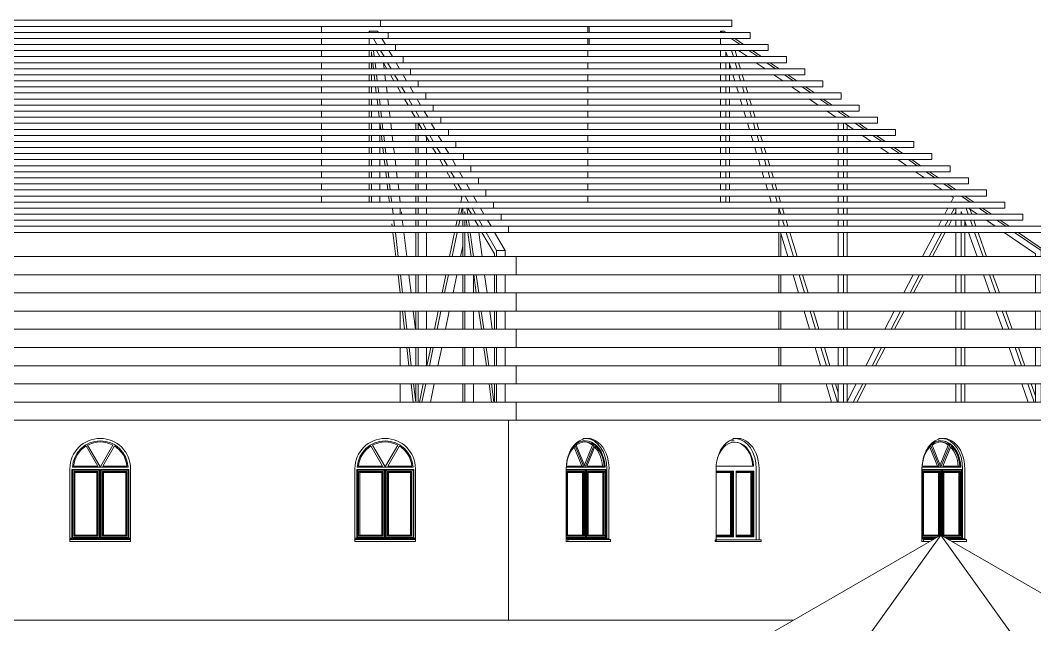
# Model space of a CAD drawing. Header units: millimetres. Extents: x -21636 to 28764, y -7273 to 14600.
# Drawn here: x 3564 to 20298, y 4625 to 14600 of the extents above; entities that cross this region are included whole.
import ezdxf

# ---------------------------------------------------------------- set-up
doc = ezdxf.new("R2010")
doc.units = ezdxf.units.MM
for name, color, linetype, lineweight in [('A-FLOR', 192, 'Continuous', 9), ('A-GENM', 13, 'Continuous', 9), ('A-GLAZ', 151, 'Continuous', 9), ('A-ROOF', 132, 'Continuous', 9), ('A-WALL', 113, 'Continuous', 9), ('I-WALL', 2, 'Continuous', 9)]:
    doc.layers.add(name, color=color, linetype=linetype, lineweight=lineweight)

# ---------------------------------------------------------------- blocks, each defined once
blk = doc.blocks.new('HOOR LIGHT - HOOR LIGHT-165948-West')
at = {"layer": 'A-GENM'}
for p, q in [((-703, 11200), (11619, 11200)), ((11619, 11100), (-703, 11100)), ((11619, 11200), (20403, 11200)), ((11619, 11100), (11619, 11200)), ((20403, 11100), (11619, 11100))]:
    blk.add_line(p, q, dxfattribs=at)
blk = doc.blocks.new('HOOR LIGHT1 - HOOR LIGHT-166020-West')
at = {"layer": 'A-GENM'}
for p, q in [((-579, 11400), (11494, 11400)), ((11494, 11400), (20103, 11400)), ((11494, 11300), (11494, 11400)), ((20103, 11300), (20103, 11400)), ((11494, 11300), (-579, 11300)), ((20103, 11300), (11494, 11300))]:
    blk.add_line(p, q, dxfattribs=at)
blk = doc.blocks.new('HOOR LIGHT2 - HOOR LIGHT-166050-West')
at = {"layer": 'A-GENM'}
for p, q in [((-454, 11600), (11370, 11600)), ((11370, 11600), (19803, 11600)), ((11370, 11500), (11370, 11600)), ((19803, 11600), (19803, 11500)), ((11370, 11500), (-454, 11500)), ((19803, 11500), (11370, 11500))]:
    blk.add_line(p, q, dxfattribs=at)
blk = doc.blocks.new('HOOR LIGHT3 - HOOR LIGHT-166080-West')
at = {"layer": 'A-GENM'}
for p, q in [((-330, 11800), (11246, 11800)), ((11246, 11800), (19503, 11800)), ((11246, 11700), (11246, 11800)), ((19503, 11800), (19503, 11700)), ((11246, 11700), (-330, 11700)), ((19503, 11700), (11246, 11700))]:
    blk.add_line(p, q, dxfattribs=at)
blk = doc.blocks.new('HOOR LIGHT4 - HOOR LIGHT-166110-West')
at = {"layer": 'A-GENM'}
for p, q in [((-206, 12000), (11122, 12000)), ((11122, 11900), (-206, 11900)), ((11122, 12000), (19203, 12000)), ((11122, 11900), (11122, 12000)), ((19203, 11900), (11122, 11900)), ((19203, 11900), (19203, 12000))]:
    blk.add_line(p, q, dxfattribs=at)
blk = doc.blocks.new('HOOR LIGHT5 - HOOR LIGHT-166140-West')
at = {"layer": 'A-GENM'}
for p, q in [((-82, 12200), (10997, 12200)), ((10997, 12100), (-82, 12100)), ((10997, 12200), (18903, 12200)), ((10997, 12100), (10997, 12200)), ((18903, 12100), (10997, 12100)), ((18903, 12100), (18903, 12200))]:
    blk.add_line(p, q, dxfattribs=at)
blk = doc.blocks.new('HOOR LIGHT6 - HOOR LIGHT-166170-West')
at = {"layer": 'A-GENM'}
for p, q in [((43, 12400), (10873, 12400)), ((10873, 12400), (18603, 12400)), ((10873, 12300), (10873, 12400)), ((18603, 12300), (18603, 12400)), ((10873, 12300), (43, 12300)), ((18603, 12300), (10873, 12300))]:
    blk.add_line(p, q, dxfattribs=at)
blk = doc.blocks.new('HOOR LIGHT7 - HOOR LIGHT-166200-West')
at = {"layer": 'A-GENM'}
for p, q in [((167, 12600), (10749, 12600)), ((10749, 12600), (18303, 12600)), ((10749, 12500), (10749, 12600)), ((18303, 12500), (18303, 12600)), ((10749, 12500), (167, 12500)), ((18303, 12500), (10749, 12500))]:
    blk.add_line(p, q, dxfattribs=at)
blk = doc.blocks.new('HOOR LIGHT8 - HOOR LIGHT-166230-West')
at = {"layer": 'A-GENM'}
for p, q in [((291, 12800), (10625, 12800)), ((10625, 12800), (18003, 12800)), ((10625, 12700), (10625, 12800)), ((18003, 12700), (18003, 12800)), ((10625, 12700), (291, 12700)), ((18003, 12700), (10625, 12700))]:
    blk.add_line(p, q, dxfattribs=at)
blk = doc.blocks.new('HOOR LIGHT9 - HOOR LIGHT-166260-West')
at = {"layer": 'A-GENM'}
for p, q in [((416, 13000), (10500, 13000)), ((10500, 12900), (416, 12900)), ((10500, 13000), (17703, 13000)), ((10500, 12900), (10500, 13000)), ((17703, 12900), (10500, 12900)), ((17703, 12900), (17703, 13000))]:
    blk.add_line(p, q, dxfattribs=at)
blk = doc.blocks.new('HOOR LIGHT10 - HOOR LIGHT-166290-West')
at = {"layer": 'A-GENM'}
for p, q in [((540, 13200), (10376, 13200)), ((10376, 13100), (540, 13100)), ((10376, 13200), (17403, 13200)), ((10376, 13200), (10376, 13100)), ((17403, 13100), (10376, 13100)), ((17403, 13100), (17403, 13200))]:
    blk.add_line(p, q, dxfattribs=at)
blk = doc.blocks.new('HOOR LIGHT11 - HOOR LIGHT-166320-West')
at = {"layer": 'A-GENM'}
for p, q in [((664, 13400), (10252, 13400)), ((10252, 13400), (17103, 13400)), ((10252, 13400), (10252, 13300)), ((17103, 13300), (17103, 13400)), ((10252, 13300), (664, 13300)), ((17103, 13300), (10252, 13300))]:
    blk.add_line(p, q, dxfattribs=at)
blk = doc.blocks.new('HOOR LIGHT12 - HOOR LIGHT-166350-West')
at = {"layer": 'A-GENM'}
for p, q in [((788, 13600), (10127, 13600)), ((10127, 13600), (16803, 13600)), ((10127, 13500), (10127, 13600)), ((16803, 13500), (16803, 13600)), ((10127, 13500), (788, 13500)), ((16803, 13500), (10127, 13500))]:
    blk.add_line(p, q, dxfattribs=at)
blk = doc.blocks.new('HOOR LIGHT13 - HOOR LIGHT-166380-West')
at = {"layer": 'A-GENM'}
for p, q in [((913, 13800), (10003, 13800)), ((10003, 13800), (16503, 13800)), ((10003, 13700), (10003, 13800)), ((16503, 13700), (16503, 13800)), ((10003, 13700), (913, 13700)), ((16503, 13700), (10003, 13700))]:
    blk.add_line(p, q, dxfattribs=at)
blk = doc.blocks.new('HOOR LIGHT14 - HOOR LIGHT-166410-West')
at = {"layer": 'A-GENM'}
for p, q in [((1037, 14000), (9879, 14000)), ((9879, 13900), (1037, 13900)), ((9879, 14000), (16203, 14000)), ((9879, 13900), (9879, 14000)), ((16203, 13900), (9879, 13900)), ((16203, 13900), (16203, 14000))]:
    blk.add_line(p, q, dxfattribs=at)
blk = doc.blocks.new('HOOR LIGHT15 - HOOR LIGHT-166476-West')
at = {"layer": 'A-GENM'}
for p, q in [((1161, 14200), (9755, 14200)), ((9755, 14100), (1161, 14100)), ((9755, 14200), (15903, 14200)), ((9755, 14100), (9755, 14200)), ((15903, 14100), (9755, 14100)), ((15903, 14100), (15903, 14200))]:
    blk.add_line(p, q, dxfattribs=at)
blk = doc.blocks.new('HOOR LIGHT16 - HOOR LIGHT-166506-West')
at = {"layer": 'A-GENM'}
for p, q in [((1285, 14400), (9630, 14400)), ((9630, 14400), (15603, 14400)), ((9630, 14300), (9630, 14400)), ((15603, 14300), (15603, 14400)), ((9630, 14300), (1285, 14300)), ((15603, 14300), (9630, 14300))]:
    blk.add_line(p, q, dxfattribs=at)
blk = doc.blocks.new('HOOR LIGHT17 - HOOR LIGHT-166536-West')
at = {"layer": 'A-GENM'}
for p, q in [((1410, 14600), (9506, 14600)), ((9506, 14600), (15303, 14600)), ((9506, 14500), (9506, 14600)), ((15303, 14500), (15303, 14600)), ((9506, 14500), (1410, 14500)), ((15303, 14500), (9506, 14500))]:
    blk.add_line(p, q, dxfattribs=at)
blk = doc.blocks.new('TRUESS - TRUESS-169564-West')
at = {"layer": 'A-GENM'}
for p, q in [((15146, 14400), (15113, 14423)), ((15113, 14423), (15113, 14400)), ((15113, 14423), (15170, 14423)), ((15170, 14423), (15204, 14400)), ((15113, 14300), (15113, 14200)), ((15438, 14200), (15292, 14300)), ((15350, 14300), (15496, 14200)), ((15113, 14100), (15113, 14000)), ((15205, 14080), (15229, 14000)), ((15205, 14000), (15205, 14080)), ((15327, 14000), (15297, 14100)), ((15354, 14100), (15384, 14000)), ((15412, 14100), (15558, 14000)), ((15730, 14000), (15584, 14100)), ((15642, 14100), (15788, 14000)), ((15113, 13900), (15113, 13800)), ((15205, 13800), (15205, 13900)), ((15260, 13900), (15290, 13800)), ((15263, 13890), (15263, 13800)), ((15387, 13800), (15357, 13900)), ((15414, 13900), (15444, 13800)), ((15704, 13900), (15850, 13800)), ((16023, 13800), (15876, 13900)), ((15934, 13900), (16080, 13800)), ((15113, 13700), (15113, 13600)), ((15205, 13600), (15205, 13700)), ((15263, 13700), (15263, 13600)), ((15320, 13700), (15350, 13600)), ((15447, 13600), (15417, 13700)), ((15474, 13700), (15504, 13600)), ((15996, 13700), (16142, 13600)), ((16315, 13600), (16169, 13700)), ((16226, 13700), (16372, 13600)), ((15113, 13500), (15113, 13400)), ((15205, 13400), (15205, 13500)), ((15263, 13500), (15263, 13400)), ((15380, 13500), (15410, 13400)), ((15507, 13400), (15477, 13500)), ((15534, 13500), (15564, 13400)), ((16288, 13500), (16434, 13400)), ((16607, 13400), (16461, 13500)), ((16518, 13500), (16664, 13400)), ((15113, 13300), (15113, 13200)), ((15205, 13200), (15205, 13300)), ((15263, 13300), (15263, 13200)), ((15440, 13300), (15470, 13200)), ((15567, 13200), (15537, 13300)), ((15595, 13300), (15625, 13200)), ((16580, 13300), (16726, 13200)), ((16899, 13200), (16753, 13300)), ((16810, 13300), (16956, 13200)), ((15113, 13100), (15113, 13000)), ((15205, 13000), (15205, 13100)), ((15263, 13100), (15263, 13000)), ((15500, 13100), (15530, 13000)), ((15628, 13000), (15598, 13100)), ((15655, 13100), (15685, 13000)), ((16872, 13100), (17018, 13000)), ((17191, 13000), (17045, 13100)), ((17102, 13100), (17248, 13000)), ((15113, 12900), (15113, 12800)), ((15205, 12800), (15205, 12900)), ((15263, 12900), (15263, 12800)), ((15561, 12900), (15591, 12800)), ((15688, 12800), (15658, 12900)), ((15715, 12900), (15745, 12800)), ((17054, 12900), (17054, 12800)), ((17146, 12800), (17146, 12900)), ((17164, 12900), (17310, 12800)), ((17483, 12800), (17337, 12900)), ((17394, 12900), (17540, 12800)), ((17204, 12873), (17204, 12800)), ((15113, 12700), (15113, 12600)), ((15205, 12600), (15205, 12700)), ((15263, 12700), (15263, 12600)), ((15621, 12700), (15651, 12600)), ((15748, 12600), (15718, 12700)), ((15775, 12700), (15805, 12600)), ((17054, 12700), (17054, 12600)), ((17146, 12600), (17146, 12700)), ((17204, 12700), (17204, 12600)), ((17456, 12700), (17602, 12600)), ((17775, 12600), (17629, 12700)), ((17686, 12700), (17832, 12600)), ((15113, 12500), (15113, 12400)), ((15205, 12400), (15205, 12500)), ((15263, 12500), (15263, 12400)), ((15681, 12500), (15711, 12400)), ((15808, 12400), (15778, 12500)), ((15835, 12500), (15865, 12400)), ((17054, 12500), (17054, 12400)), ((17146, 12400), (17146, 12500)), ((17204, 12500), (17204, 12400)), ((17748, 12500), (17894, 12400)), ((18067, 12400), (17921, 12500)), ((17978, 12500), (18124, 12400)), ((15113, 12300), (15113, 12200)), ((15205, 12200), (15205, 12300)), ((15263, 12300), (15263, 12200)), ((15741, 12300), (15771, 12200)), ((15868, 12200), (15838, 12300)), ((15896, 12300), (15926, 12200)), ((17054, 12300), (17054, 12200)), ((17146, 12200), (17146, 12300)), ((17204, 12300), (17204, 12200)), ((18040, 12300), (18186, 12200)), ((18359, 12200), (18213, 12300)), ((18270, 12300), (18416, 12200)), ((15113, 12100), (15113, 12000)), ((15205, 12000), (15205, 12100)), ((15263, 12100), (15263, 12000)), ((15801, 12100), (15831, 12000)), ((15929, 12000), (15899, 12100)), ((15956, 12100), (15986, 12000)), ((17054, 12100), (17054, 12000)), ((17146, 12000), (17146, 12100)), ((17204, 12100), (17204, 12000)), ((18332, 12100), (18478, 12000)), ((18651, 12000), (18505, 12100)), ((18562, 12100), (18708, 12000)), ((15113, 11900), (15113, 11800)), ((15205, 11800), (15205, 11900)), ((15263, 11900), (15263, 11800)), ((15862, 11900), (15892, 11800)), ((15989, 11800), (15959, 11900)), ((16016, 11900), (16046, 11800)), ((17054, 11900), (17054, 11800)), ((17146, 11800), (17146, 11900)), ((17204, 11900), (17204, 11800)), ((18624, 11900), (18770, 11800)), ((18943, 11800), (18797, 11900)), ((18854, 11900), (19000, 11800)), ((15113, 11700), (15113, 11600)), ((15205, 11600), (15205, 11700)), ((15263, 11700), (15263, 11600)), ((15922, 11700), (15952, 11600)), ((16049, 11600), (16019, 11700)), ((16076, 11700), (16106, 11600)), ((17054, 11700), (17054, 11600)), ((17146, 11600), (17146, 11700)), ((17204, 11700), (17204, 11600)), ((18916, 11700), (18956, 11673)), ((18956, 11673), (18918, 11600)), ((19235, 11600), (19089, 11700)), ((19146, 11700), (19292, 11600)), ((16109, 11400), (16079, 11500)), ((16136, 11500), (16166, 11400)), ((17054, 11500), (17054, 11400)), ((17146, 11400), (17146, 11500)), ((17204, 11500), (17204, 11400)), ((18866, 11500), (18814, 11400)), ((18920, 11400), (18972, 11500)), ((18995, 11434), (18977, 11400)), ((18995, 11500), (18995, 11400)), ((19087, 11400), (19087, 11442)), ((19087, 11442), (19102, 11400)), ((19201, 11400), (19166, 11500)), ((19208, 11500), (19354, 11400)), ((19228, 11486), (19258, 11400)), ((19527, 11400), (19381, 11500)), ((19438, 11500), (19584, 11400)), ((16169, 11200), (16139, 11300)), ((16197, 11300), (16227, 11200)), ((17054, 11300), (17054, 11200)), ((17146, 11200), (17146, 11300)), ((17204, 11300), (17204, 11200)), ((18762, 11300), (18709, 11200)), ((18816, 11200), (18868, 11300)), ((18925, 11300), (18873, 11200)), ((18995, 11300), (18995, 11200)), ((19087, 11200), (19087, 11300)), ((19137, 11300), (19172, 11200)), ((19145, 11279), (19145, 11200)), ((19271, 11200), (19236, 11300)), ((19293, 11300), (19328, 11200)), ((19500, 11300), (19646, 11200)), ((19819, 11200), (19673, 11300)), ((19730, 11300), (19876, 11200)), ((16102, 11100), (16223, 10700)), ((16320, 10700), (16200, 11100)), ((16257, 11100), (16377, 10700)), ((17054, 11100), (17054, 10700)), ((17146, 10700), (17146, 11100)), ((17204, 11100), (17204, 10700)), ((18657, 11100), (18449, 10700)), ((18555, 10700), (18763, 11100)), ((18821, 11100), (18612, 10700)), ((18995, 11100), (18995, 10700)), ((19087, 10700), (19087, 11100)), ((19145, 11100), (19145, 10700)), ((19207, 11100), (19348, 10700)), ((19447, 10700), (19306, 11100)), ((19364, 11100), (19504, 10700)), ((19792, 11100), (20310, 10745)), ((20403, 10800), (19965, 11100)), ((20022, 11100), (20460, 10800)), ((20310, 10745), (20310, 10700)), ((20403, 10700), (20403, 10800)), ((20403, 10800), (20460, 10800)), ((20460, 10800), (20460, 10700)), ((16313, 10400), (16403, 10100)), ((16501, 10100), (16410, 10400)), ((16467, 10400), (16558, 10100)), ((17054, 10400), (17054, 10100)), ((17146, 10100), (17146, 10400)), ((17204, 10400), (17204, 10100)), ((18292, 10400), (18136, 10100)), ((18242, 10100), (18398, 10400)), ((18456, 10400), (18299, 10100)), ((18995, 10400), (18995, 10100)), ((19087, 10100), (19087, 10400)), ((19145, 10400), (19145, 10100)), ((19453, 10400), (19559, 10100)), ((19657, 10100), (19552, 10400)), ((19609, 10400), (19715, 10100)), ((20310, 10400), (20310, 10100)), ((20403, 10100), (20403, 10400)), ((20460, 10400), (20460, 10100)), ((16494, 9800), (16584, 9500)), ((16681, 9500), (16591, 9800)), ((16648, 9800), (16738, 9500)), ((17054, 9800), (17054, 9500)), ((17146, 9500), (17146, 9800)), ((17204, 9800), (17204, 9500)), ((17980, 9800), (17823, 9500)), ((17929, 9500), (18086, 9800)), ((18143, 9800), (17987, 9500)), ((18995, 9800), (18995, 9500)), ((19087, 9500), (19087, 9800)), ((19145, 9800), (19145, 9500)), ((19664, 9800), (19769, 9500)), ((19868, 9500), (19763, 9800)), ((19820, 9800), (19925, 9500)), ((20310, 9800), (20310, 9500)), ((20403, 9500), (20403, 9800)), ((20460, 9800), (20460, 9500)), ((16674, 9200), (16765, 8900)), ((16862, 8900), (16771, 9200)), ((16829, 9200), (16919, 8900)), ((17054, 9200), (17054, 8900)), ((17146, 8900), (17146, 9200)), ((17204, 9200), (17204, 8900)), ((17667, 9200), (17510, 8900)), ((17616, 8900), (17773, 9200)), ((17830, 9200), (17674, 8900)), ((18995, 9200), (18995, 8900)), ((19087, 8900), (19087, 9200)), ((19145, 9200), (19145, 8900)), ((19875, 9200), (19980, 8900)), ((20079, 8900), (19974, 9200)), ((20031, 9200), (20136, 8900)), ((20310, 9200), (20310, 8900)), ((20403, 8900), (20403, 9200)), ((20460, 9200), (20460, 8900)), ((16855, 8600), (16945, 8300)), ((17042, 8300), (16952, 8600)), ((17009, 8600), (17054, 8452)), ((17054, 8600), (17054, 8300)), ((17146, 8300), (17146, 8600)), ((17354, 8600), (17198, 8300)), ((17204, 8600), (17204, 8312)), ((17304, 8300), (17460, 8600)), ((17517, 8600), (17361, 8300)), ((18995, 8600), (18995, 8300)), ((19087, 8300), (19087, 8600)), ((19145, 8600), (19145, 8300)), ((20085, 8600), (20191, 8300)), ((20290, 8300), (20184, 8600)), ((20241, 8600), (20310, 8404)), ((20310, 8600), (20310, 8300)), ((20403, 8300), (20403, 8600)), ((20460, 8600), (20460, 8300))]:
    blk.add_line(p, q, dxfattribs=at)
blk = doc.blocks.new('TRUESS1 - TRUESS-169983-West')
at = {"layer": 'A-GENM'}
for p, q in [((9332, 14400), (9319, 14423)), ((9319, 14423), (9319, 14400)), ((9319, 14423), (9458, 14423)), ((9458, 14423), (9472, 14400)), ((9319, 14300), (9319, 14200)), ((9448, 14200), (9390, 14300)), ((9530, 14300), (9588, 14200)), ((9319, 14100), (9319, 14000)), ((9356, 14080), (9365, 14000)), ((9356, 14000), (9356, 14080)), ((9404, 14000), (9392, 14100)), ((9438, 14100), (9496, 14000)), ((9564, 14000), (9506, 14100)), ((9646, 14100), (9704, 14000)), ((9319, 13900), (9319, 13800)), ((9356, 13800), (9356, 13900)), ((9377, 13900), (9389, 13800)), ((9428, 13800), (9416, 13900)), ((9554, 13900), (9612, 13800)), ((9556, 13897), (9567, 13800)), ((9681, 13800), (9622, 13900)), ((9762, 13900), (9820, 13800)), ((9319, 13700), (9319, 13600)), ((9356, 13600), (9356, 13700)), ((9401, 13700), (9413, 13600)), ((9452, 13600), (9440, 13700)), ((9579, 13700), (9591, 13600)), ((9670, 13700), (9728, 13600)), ((9797, 13600), (9739, 13700)), ((9878, 13700), (9936, 13600)), ((9319, 13500), (9319, 13400)), ((9356, 13400), (9356, 13500)), ((9425, 13500), (9437, 13400)), ((9476, 13400), (9464, 13500)), ((9603, 13500), (9615, 13400)), ((9786, 13500), (9844, 13400)), ((9913, 13400), (9855, 13500)), ((9994, 13500), (10052, 13400)), ((9319, 13300), (9319, 13200)), ((9356, 13200), (9356, 13300)), ((9449, 13300), (9461, 13200)), ((9500, 13200), (9488, 13300)), ((9627, 13300), (9639, 13200)), ((9902, 13300), (9960, 13200)), ((10029, 13200), (9971, 13300)), ((10110, 13300), (10168, 13200)), ((9319, 13100), (9319, 13000)), ((9356, 13000), (9356, 13100)), ((9473, 13100), (9485, 13000)), ((9524, 13000), (9512, 13100)), ((9651, 13100), (9663, 13000)), ((10018, 13100), (10076, 13000)), ((10145, 13000), (10087, 13100)), ((10226, 13100), (10284, 13000)), ((9319, 12900), (9319, 12800)), ((9356, 12800), (9356, 12900)), ((9495, 12900), (9495, 12800)), ((9497, 12900), (9509, 12800)), ((9547, 12800), (9535, 12900)), ((9675, 12900), (9687, 12800)), ((10091, 12900), (10091, 12800)), ((10127, 12800), (10127, 12900)), ((10134, 12900), (10192, 12800)), ((10261, 12800), (10203, 12900)), ((10342, 12900), (10401, 12800)), ((9319, 12700), (9319, 12600)), ((9356, 12600), (9356, 12700)), ((9495, 12700), (9495, 12600)), ((9521, 12700), (9533, 12600)), ((9571, 12600), (9559, 12700)), ((9699, 12700), (9711, 12600)), ((10091, 12700), (10091, 12600)), ((10127, 12600), (10127, 12700)), ((10250, 12700), (10308, 12600)), ((10267, 12672), (10267, 12600)), ((10377, 12600), (10319, 12700)), ((10459, 12700), (10517, 12600)), ((9319, 12500), (9319, 12400)), ((9356, 12400), (9356, 12500)), ((9495, 12500), (9495, 12400)), ((9545, 12500), (9557, 12400)), ((9595, 12400), (9583, 12500)), ((9723, 12500), (9735, 12400)), ((10091, 12500), (10091, 12400)), ((10127, 12400), (10127, 12500)), ((10267, 12500), (10267, 12400)), ((10366, 12500), (10425, 12400)), ((10493, 12400), (10435, 12500)), ((10575, 12500), (10633, 12400)), ((9319, 12300), (9319, 12200)), ((9356, 12200), (9356, 12300)), ((9495, 12300), (9495, 12200)), ((9569, 12300), (9581, 12200)), ((9619, 12200), (9607, 12300)), ((9747, 12300), (9759, 12200)), ((10091, 12300), (10091, 12200)), ((10127, 12200), (10127, 12300)), ((10267, 12300), (10267, 12200)), ((10483, 12300), (10541, 12200)), ((10609, 12200), (10551, 12300)), ((10691, 12300), (10749, 12200)), ((9319, 12100), (9319, 12000)), ((9356, 12000), (9356, 12100)), ((9495, 12100), (9495, 12000)), ((9593, 12100), (9605, 12000)), ((9643, 12000), (9631, 12100)), ((9771, 12100), (9783, 12000)), ((10091, 12100), (10091, 12000)), ((10127, 12000), (10127, 12100)), ((10267, 12100), (10267, 12000)), ((10599, 12100), (10657, 12000)), ((10725, 12000), (10667, 12100)), ((10807, 12100), (10865, 12000)), ((9319, 11900), (9319, 11800)), ((9356, 11800), (9356, 11900)), ((9495, 11900), (9495, 11800)), ((9616, 11900), (9628, 11800)), ((9667, 11800), (9655, 11900)), ((9795, 11900), (9807, 11800)), ((10091, 11900), (10091, 11800)), ((10127, 11800), (10127, 11900)), ((10267, 11900), (10267, 11800)), ((10715, 11900), (10773, 11800)), ((10842, 11800), (10783, 11900)), ((10923, 11900), (10981, 11800)), ((9319, 11700), (9319, 11600)), ((9356, 11600), (9356, 11700)), ((9495, 11700), (9495, 11600)), ((9640, 11700), (9652, 11600)), ((9691, 11600), (9679, 11700)), ((9819, 11700), (9831, 11600)), ((10091, 11700), (10091, 11600)), ((10127, 11600), (10127, 11700)), ((10267, 11700), (10267, 11600)), ((10831, 11700), (10847, 11673)), ((10847, 11673), (10832, 11600)), ((10958, 11600), (10900, 11700)), ((11039, 11700), (11097, 11600)), ((9715, 11400), (9703, 11500)), ((9850, 11441), (9854, 11400)), ((10091, 11500), (10091, 11400)), ((10127, 11400), (10127, 11500)), ((10267, 11500), (10267, 11400)), ((10811, 11500), (10790, 11400)), ((10832, 11400), (10853, 11500)), ((10862, 11500), (10862, 11400)), ((10899, 11400), (10899, 11442)), ((10899, 11442), (10905, 11400)), ((10944, 11400), (10930, 11500)), ((10947, 11500), (11005, 11400)), ((11074, 11400), (11016, 11500)), ((11155, 11500), (11213, 11400)), ((9695, 11243), (9700, 11200)), ((9739, 11200), (9727, 11300)), ((9866, 11300), (9878, 11200)), ((10091, 11300), (10091, 11200)), ((10127, 11200), (10127, 11300)), ((10267, 11300), (10267, 11200)), ((10770, 11300), (10749, 11200)), ((10791, 11200), (10812, 11300)), ((10862, 11300), (10862, 11200)), ((10899, 11200), (10899, 11300)), ((10919, 11300), (10933, 11200)), ((10972, 11200), (10958, 11300)), ((11063, 11300), (11121, 11200)), ((11109, 11222), (11112, 11200)), ((11190, 11200), (11132, 11300)), ((11271, 11300), (11329, 11200)), ((9712, 11100), (9760, 10700)), ((9799, 10700), (9751, 11100)), ((9890, 11100), (9938, 10700)), ((10091, 11100), (10091, 10700)), ((10127, 10700), (10127, 11100)), ((10267, 11100), (10267, 10700)), ((10728, 11100), (10645, 10700)), ((10687, 10700), (10770, 11100)), ((10862, 11100), (10862, 10700)), ((10899, 10700), (10899, 11100)), ((10947, 11100), (11003, 10700)), ((11042, 10700), (10986, 11100)), ((11126, 11100), (11181, 10700)), ((11179, 11100), (11385, 10745)), ((11422, 10800), (11248, 11100)), ((11387, 11100), (11562, 10800)), ((10862, 10871), (10827, 10700)), ((11385, 10745), (11385, 10700)), ((11422, 10700), (11422, 10800)), ((11422, 10800), (11562, 10800)), ((11562, 10800), (11562, 10700)), ((9796, 10400), (9832, 10100)), ((9871, 10100), (9835, 10400)), ((9974, 10400), (10010, 10100)), ((10091, 10400), (10091, 10100)), ((10127, 10100), (10127, 10400)), ((10267, 10400), (10267, 10100)), ((10583, 10400), (10521, 10100)), ((10563, 10100), (10625, 10400)), ((10765, 10400), (10702, 10100)), ((10862, 10400), (10862, 10100)), ((10899, 10100), (10899, 10400)), ((11039, 10400), (11039, 10100)), ((11045, 10400), (11086, 10100)), ((11126, 10100), (11084, 10400)), ((11223, 10400), (11265, 10100)), ((11385, 10400), (11385, 10100)), ((11422, 10100), (11422, 10400)), ((11562, 10400), (11562, 10100)), ((9868, 9800), (9904, 9500)), ((9942, 9500), (9906, 9800)), ((10046, 9800), (10082, 9500)), ((10091, 9800), (10091, 9500)), ((10127, 9500), (10127, 9800)), ((10267, 9800), (10267, 9500)), ((10459, 9800), (10396, 9500)), ((10439, 9500), (10501, 9800)), ((10640, 9800), (10578, 9500)), ((10862, 9800), (10862, 9500)), ((10899, 9500), (10899, 9800)), ((11039, 9800), (11039, 9500)), ((11128, 9800), (11170, 9500)), ((11209, 9500), (11168, 9800)), ((11307, 9800), (11349, 9500)), ((11385, 9800), (11385, 9500)), ((11422, 9500), (11422, 9800)), ((11562, 9800), (11562, 9500)), ((9940, 9200), (9976, 8900)), ((10014, 8900), (9978, 9200)), ((10091, 9200), (10091, 8900)), ((10127, 8900), (10127, 9200)), ((10267, 9200), (10267, 8900)), ((10334, 9200), (10272, 8900)), ((10314, 8900), (10376, 9200)), ((10516, 9200), (10454, 8900)), ((10862, 9200), (10862, 8900)), ((10899, 8900), (10899, 9200)), ((11039, 9200), (11039, 8900)), ((11212, 9200), (11254, 8900)), ((11293, 8900), (11251, 9200)), ((11385, 9200), (11385, 8900)), ((11422, 8900), (11422, 9200)), ((11562, 9200), (11562, 8900)), ((10011, 8600), (10047, 8300)), ((10086, 8300), (10050, 8600)), ((10091, 8600), (10091, 8300)), ((10127, 8300), (10127, 8600)), ((10210, 8600), (10148, 8300)), ((10190, 8300), (10252, 8600)), ((10392, 8600), (10329, 8300)), ((10862, 8600), (10862, 8300)), ((10899, 8300), (10899, 8600)), ((11039, 8600), (11039, 8300)), ((11296, 8600), (11338, 8300)), ((11377, 8300), (11335, 8600)), ((11385, 8600), (11385, 8300)), ((11422, 8300), (11422, 8600)), ((11562, 8600), (11562, 8300))]:
    blk.add_line(p, q, dxfattribs=at)
blk = doc.blocks.new('Family7 - Family7-230587-West')
at = {"layer": 'A-GENM'}
blk.add_line((-1348, 4700), (16315, 4700), dxfattribs=at)
blk = doc.blocks.new('Arched _2_ - Arched _2_ 2-V25-West')
at = {"layer": 'A-GLAZ'}
for p, q in [((4649, 7575), (4841, 7243)), ((4875, 7243), (4675, 7590)), ((5091, 7590), (4890, 7243)), ((4925, 7243), (5117, 7575)), ((5342, 7225), (4423, 7225)), ((4841, 7243), (4443, 7243)), ((4890, 7243), (4875, 7243)), ((5323, 7243), (4925, 7243)), ((4413, 6053), (4413, 7185)), ((4424, 7174), (4413, 7185)), ((4413, 7185), (4878, 7185)), ((4424, 6064), (4424, 7174)), ((4867, 7174), (4424, 7174)), ((4463, 7135), (4445, 7152)), ((4445, 7152), (4445, 6086)), ((4845, 7152), (4445, 7152)), ((4463, 7135), (4463, 6103)), ((4828, 7135), (4463, 7135)), ((4845, 7152), (4828, 7135)), ((4828, 6103), (4828, 7135)), ((4845, 6086), (4845, 7152)), ((4878, 7185), (4867, 7174)), ((4867, 7174), (4867, 6064)), ((4878, 7185), (4878, 6053)), ((4888, 6053), (4888, 7185)), ((4899, 7174), (4888, 7185)), ((4888, 7185), (5353, 7185)), ((4899, 6064), (4899, 7174)), ((5342, 7174), (4899, 7174)), ((4938, 7135), (4920, 7152)), ((4920, 7152), (4920, 6086)), ((5320, 7152), (4920, 7152)), ((4938, 7135), (4938, 6103)), ((5303, 7135), (4938, 7135)), ((5320, 7152), (5303, 7135)), ((5303, 6103), (5303, 7135)), ((5320, 6086), (5320, 7152)), ((5353, 7185), (5342, 7174)), ((5342, 7174), (5342, 6064)), ((5353, 7185), (5353, 6053)), ((4383, 6051), (5383, 6051)), ((5383, 6050), (4383, 6050)), ((5383, 6047), (4383, 6047)), ((4383, 6034), (4383, 6040)), ((4383, 6000), (4383, 6034)), ((5383, 6034), (4383, 6034)), ((4424, 6064), (4413, 6053)), ((4878, 6053), (4413, 6053)), ((4867, 6064), (4424, 6064)), ((4463, 6103), (4445, 6086)), ((4445, 6086), (4845, 6086)), ((4463, 6103), (4828, 6103)), ((4828, 6103), (4845, 6086)), ((4867, 6064), (4878, 6053)), ((4899, 6064), (4888, 6053)), ((5353, 6053), (4888, 6053)), ((5342, 6064), (4899, 6064)), ((4938, 6103), (4920, 6086)), ((4920, 6086), (5320, 6086)), ((4938, 6103), (5303, 6103)), ((5303, 6103), (5320, 6086)), ((5342, 6064), (5353, 6053)), ((5383, 6040), (5383, 6034)), ((5383, 6034), (5383, 6000)), ((5383, 6000), (4383, 6000))]:
    blk.add_line(p, q, dxfattribs=at)
for radius, start, end in [(460, 3.1154, 176.8846), (442, 121.9448, 174.4171), (442, 61.9448, 118.0552), (442, 5.5829, 58.0552)]:
    blk.add_arc((4883, 7200), radius, start, end, dxfattribs=at)
blk = doc.blocks.new('Arched _2_ - Arched _2_ 2-V26-West')
at = {"layer": 'A-GLAZ'}
for p, q in [((12886, 7700), (12842, 7700)), ((12825, 7243), (12698, 7555)), ((12717, 7575), (12853, 7243)), ((12877, 7243), (12736, 7590)), ((12855, 7660), (12838, 7660)), ((12883, 7660), (12855, 7660)), ((12869, 7264), (13002, 7590)), ((13030, 7590), (12888, 7243)), ((12912, 7243), (13048, 7575)), ((13002, 7590), (13030, 7590)), ((13211, 7225), (12569, 7225)), ((12853, 7243), (12572, 7243)), ((12888, 7243), (12877, 7243)), ((13194, 7243), (12912, 7243)), ((13240, 7200), (13240, 6051)), ((12568, 7185), (12887, 7185)), ((12570, 7174), (12568, 7176)), ((12570, 6064), (12570, 7174)), ((12883, 7174), (12570, 7174)), ((12593, 7135), (12585, 7152)), ((12585, 7152), (12585, 6086)), ((12868, 7152), (12585, 7152)), ((12593, 7135), (12593, 6103)), ((12851, 7135), (12593, 7135)), ((12839, 7135), (12839, 6103)), ((12868, 7152), (12851, 7135)), ((12851, 6103), (12851, 7135)), ((12868, 6086), (12868, 7152)), ((12887, 7185), (12883, 7174)), ((12883, 7174), (12883, 6064)), ((12887, 7185), (12887, 6053)), ((12894, 7185), (12890, 7185)), ((12890, 7185), (12890, 6053)), ((12894, 6053), (12894, 7185)), ((12906, 7174), (12894, 7185)), ((12894, 7185), (13223, 7185)), ((12906, 6064), (12906, 7174)), ((13219, 7174), (12906, 7174)), ((12929, 7135), (12921, 7152)), ((12921, 7152), (12921, 6086)), ((13204, 7152), (12921, 7152)), ((12929, 7135), (12929, 6103)), ((13187, 7135), (12929, 7135)), ((13175, 7135), (13175, 6103)), ((13204, 7152), (13187, 7135)), ((13187, 6103), (13187, 7135)), ((13204, 6086), (13204, 7152)), ((13223, 7185), (13219, 7174)), ((13219, 7174), (13219, 6064)), ((13223, 7185), (13223, 6053)), ((12570, 6064), (12568, 6062)), ((12887, 6053), (12568, 6053)), ((12568, 6051), (13240, 6051)), ((13250, 6050), (12568, 6050)), ((13250, 6047), (12568, 6047)), ((12595, 6034), (12568, 6040)), ((12883, 6064), (12570, 6064)), ((12593, 6103), (12585, 6086)), ((12585, 6086), (12868, 6086)), ((12593, 6103), (12851, 6103)), ((12595, 6000), (12595, 6034)), ((13302, 6034), (12595, 6034)), ((12851, 6103), (12868, 6086)), ((12883, 6064), (12887, 6053)), ((12894, 6053), (12890, 6053)), ((12906, 6064), (12894, 6053)), ((13223, 6053), (12894, 6053)), ((13219, 6064), (12906, 6064)), ((12929, 6103), (12921, 6086)), ((12921, 6086), (13204, 6086)), ((12929, 6103), (13187, 6103)), ((13187, 6103), (13204, 6086)), ((13219, 6064), (13223, 6053)), ((13240, 6051), (13250, 6050)), ((13250, 6050), (13250, 6047)), ((13250, 6047), (13302, 6034)), ((13302, 6034), (13302, 6000)), ((12568, 6000), (12595, 6000)), ((13302, 6000), (12595, 6000))]:
    blk.add_line(p, q, dxfattribs=at)
for centre, major_axis, start_param, end_param in [((12886, 7200), (0, 500), 4.712389, 6.232979), ((12883, 7200), (0, 442), 0.557542, 1.473357), ((12886, 7200), (0, 460), 4.766764, 7.17909), ((12883, 7200), (0, 442), 5.79353, 6.772841), ((12855, 7200), (0, 442), 5.79353, 6.213235), ((12883, 7200), (0, 460), 4.929062, 6.201935), ((12855, 7200), (0, 442), 4.809828, 5.648681), ((12883, 7200), (0, 442), 4.809828, 5.725643), ((12883, 7200), (0, 460), 4.766764, 4.926387)]:
    blk.add_ellipse(centre, major_axis=major_axis, ratio=0.707107, start_param=start_param, end_param=end_param, dxfattribs=at)
blk = doc.blocks.new('Arched _2_ - Arched _2_ 2-V27-West')
at = {"layer": 'A-GLAZ'}
for p, q in [((15351, 7700), (15317, 7700)), ((15321, 7660), (15294, 7660)), ((15338, 7660), (15321, 7660)), ((15661, 7243), (15045, 7243)), ((15705, 6025), (15705, 7200)), ((15043, 7157), (15328, 7157)), ((15043, 7145), (15307, 7145)), ((15043, 7135), (15289, 7135)), ((15277, 7135), (15277, 6103)), ((15307, 7145), (15289, 7135)), ((15289, 7135), (15289, 6103)), ((15307, 6093), (15307, 7145)), ((15315, 6075), (15315, 7157)), ((15328, 7157), (15328, 6075)), ((15374, 6075), (15374, 7157)), ((15374, 7157), (15662, 7157)), ((15374, 7145), (15643, 7145)), ((15374, 7135), (15625, 7135)), ((15613, 7135), (15613, 6103)), ((15643, 7145), (15625, 7135)), ((15625, 7135), (15625, 6103)), ((15643, 6093), (15643, 7145)), ((15650, 6075), (15650, 7157)), ((15662, 7157), (15662, 6075)), ((15025, 6025), (15043, 6025)), ((15025, 6025), (15025, 6000)), ((15289, 6103), (15043, 6103)), ((15043, 6093), (15307, 6093)), ((15328, 6075), (15043, 6075)), ((15043, 6025), (15785, 6025)), ((15043, 6000), (15043, 6025)), ((15307, 6093), (15289, 6103)), ((15625, 6103), (15374, 6103)), ((15374, 6093), (15643, 6093)), ((15662, 6075), (15374, 6075)), ((15643, 6093), (15625, 6103)), ((15785, 6025), (15785, 6000)), ((15043, 6000), (15025, 6000)), ((15785, 6000), (15043, 6000))]:
    blk.add_line(p, q, dxfattribs=at)
for centre, major_axis, start_param, end_param in [((15351, 7200), (0, 500), 4.712389, 6.218921), ((15351, 7200), (0, 440), 4.810272, 7.430807), ((15338, 7200), (0, 440), 4.810272, 6.205664), ((15351, 7200), (0, 440), 1.185424, 1.228713)]:
    blk.add_ellipse(centre, major_axis=major_axis, ratio=0.707107, start_param=start_param, end_param=end_param, dxfattribs=at)
blk = doc.blocks.new('Arched _2_ - Arched _2_ 2-V28-West')
at = {"layer": 'A-GLAZ'}
for p, q in [((18755, 7700), (18711, 7700)), ((18694, 7243), (18567, 7555)), ((18586, 7575), (18722, 7243)), ((18746, 7243), (18605, 7590)), ((18724, 7660), (18707, 7660)), ((18752, 7660), (18724, 7660)), ((18738, 7264), (18871, 7590)), ((18899, 7590), (18757, 7243)), ((18781, 7243), (18917, 7575)), ((18871, 7590), (18899, 7590)), ((19080, 7225), (18438, 7225)), ((18722, 7243), (18441, 7243)), ((18757, 7243), (18746, 7243)), ((19063, 7243), (18781, 7243)), ((19109, 7200), (19109, 6051)), ((18437, 7185), (18756, 7185)), ((18439, 7174), (18437, 7176)), ((18439, 6064), (18439, 7174)), ((18752, 7174), (18439, 7174)), ((18462, 7135), (18454, 7152)), ((18454, 7152), (18454, 6086)), ((18737, 7152), (18454, 7152)), ((18462, 7135), (18462, 6103)), ((18720, 7135), (18462, 7135)), ((18708, 7135), (18708, 6103)), ((18737, 7152), (18720, 7135)), ((18720, 6103), (18720, 7135)), ((18737, 6098), (18737, 7152)), ((18756, 7185), (18752, 7174)), ((18752, 7174), (18752, 6103)), ((18756, 7185), (18756, 6101)), ((18763, 7185), (18759, 7185)), ((18759, 7185), (18759, 6099)), ((18763, 6097), (18763, 7185)), ((18775, 7174), (18763, 7185)), ((18763, 7185), (19092, 7185)), ((18775, 6090), (18775, 7174)), ((19088, 7174), (18775, 7174)), ((18798, 7135), (18790, 7152)), ((18790, 7152), (18790, 6086)), ((19073, 7152), (18790, 7152)), ((18798, 7135), (18798, 6103)), ((19056, 7135), (18798, 7135)), ((19044, 7135), (19044, 6103)), ((19073, 7152), (19056, 7135)), ((19056, 6103), (19056, 7135)), ((19073, 6086), (19073, 7152)), ((19092, 7185), (19088, 7174)), ((19088, 7174), (19088, 6064)), ((19092, 7185), (19092, 6053)), ((18439, 6064), (18437, 6062)), ((18659, 6053), (18437, 6053)), ((18437, 6051), (18655, 6051)), ((18654, 6050), (18437, 6050)), ((18648, 6047), (18437, 6047)), ((18463, 6034), (18437, 6040)), ((18678, 6064), (18439, 6064)), ((18462, 6103), (18454, 6086)), ((18454, 6086), (18715, 6086)), ((18462, 6103), (18720, 6103)), ((18463, 6000), (18463, 6034)), ((18626, 6034), (18463, 6034)), ((18720, 6103), (18729, 6094)), ((18798, 6103), (18790, 6086)), ((18790, 6086), (19073, 6086)), ((18798, 6103), (19056, 6103)), ((19088, 6064), (18820, 6064)), ((19092, 6053), (18838, 6053)), ((18842, 6051), (19109, 6051)), ((19119, 6050), (18843, 6050)), ((19119, 6047), (18850, 6047)), ((19171, 6034), (18872, 6034)), ((19056, 6103), (19073, 6086)), ((19088, 6064), (19092, 6053)), ((19109, 6051), (19119, 6050)), ((19119, 6050), (19119, 6047)), ((19119, 6047), (19171, 6034)), ((19171, 6034), (19171, 6000)), ((18437, 6000), (18463, 6000)), ((18567, 6000), (18463, 6000)), ((19171, 6000), (18930, 6000))]:
    blk.add_line(p, q, dxfattribs=at)
for centre, major_axis, start_param, end_param in [((18755, 7200), (0, 500), 4.712389, 6.232979), ((18752, 7200), (0, 442), 0.557542, 1.473357), ((18755, 7200), (0, 460), 4.766764, 7.17909), ((18752, 7200), (0, 442), 5.79353, 6.772841), ((18724, 7200), (0, 442), 5.79353, 6.213235), ((18752, 7200), (0, 460), 4.929062, 6.20337), ((18724, 7200), (0, 442), 4.809828, 5.648681), ((18752, 7200), (0, 442), 4.809828, 5.725643), ((18752, 7200), (0, 460), 4.766764, 4.926387)]:
    blk.add_ellipse(centre, major_axis=major_axis, ratio=0.707107, start_param=start_param, end_param=end_param, dxfattribs=at)
blk = doc.blocks.new('POLYGON HOORNO1 - POLYGON HOORNO-266158-West')
at = {"layer": 'A-ROOF'}
for p, q in [((-827, 8300), (11743, 8300)), ((11743, 8300), (20703, 8300)), ((11743, 8000), (11743, 8300)), ((11743, 8000), (-827, 8000)), ((20703, 8000), (11743, 8000))]:
    blk.add_line(p, q, dxfattribs=at)
blk = doc.blocks.new('POLYGON HOORNO2 - POLYGON HOORNO-266412-West')
at = {"layer": 'A-ROOF'}
for p, q in [((-827, 8900), (11743, 8900)), ((11743, 8900), (20703, 8900)), ((11743, 8600), (11743, 8900)), ((11743, 8600), (-827, 8600)), ((20703, 8600), (11743, 8600))]:
    blk.add_line(p, q, dxfattribs=at)
blk = doc.blocks.new('POLYGON HOORNO3 - POLYGON HOORNO-266474-West')
at = {"layer": 'A-ROOF'}
for p, q in [((-827, 9500), (11743, 9500)), ((11743, 9500), (20703, 9500)), ((11743, 9200), (11743, 9500)), ((11743, 9200), (-827, 9200)), ((20703, 9200), (11743, 9200))]:
    blk.add_line(p, q, dxfattribs=at)
blk = doc.blocks.new('POLYGON HOORNO4 - POLYGON HOORNO-266536-West')
at = {"layer": 'A-ROOF'}
for p, q in [((-827, 10100), (11743, 10100)), ((11743, 10100), (20703, 10100)), ((11743, 9800), (11743, 10100)), ((11743, 9800), (-827, 9800)), ((20703, 9800), (11743, 9800))]:
    blk.add_line(p, q, dxfattribs=at)
blk = doc.blocks.new('POLYGON HOORNO5 - POLYGON HOORNO-266598-West')
at = {"layer": 'A-ROOF'}
for p, q in [((-827, 10700), (11743, 10700)), ((11743, 10700), (20703, 10700)), ((11743, 10400), (11743, 10700)), ((11743, 10400), (-827, 10400)), ((20703, 10400), (11743, 10400))]:
    blk.add_line(p, q, dxfattribs=at)

msp = doc.modelspace()

# ---------------------------------------------------------------- linework, layer by layer
at = {"layer": 'A-FLOR'}
for p, q in [((8535, 14500), (8535, 14400)), ((12926, 14400), (12926, 14500)), ((12946, 14500), (12946, 14400)), ((8535, 14300), (8535, 14200)), ((12926, 14200), (12926, 14300)), ((12946, 14300), (12946, 14200))]:
    msp.add_line(p, q, dxfattribs=at)
at = {"layer": 'A-ROOF'}
for p, q in [((18749, 6105), (15103, 4000)), ((17239, 4000), (18749, 6105)), ((22394, 4000), (18749, 6105)), ((18749, 6105), (20259, 4000))]:
    msp.add_line(p, q, dxfattribs=at)
at = {"layer": 'A-WALL'}
for p, q in [((11619, 4700), (11619, 8000)), ((4383, 6040), (4383, 7200)), ((5383, 7200), (5383, 6040)), ((9083, 6040), (9083, 7200)), ((10083, 7200), (10083, 6040)), ((12568, 6000), (12568, 7200)), ((13275, 7200), (13275, 6040)), ((15043, 6025), (15043, 7200)), ((15750, 7200), (15750, 6025)), ((18437, 6000), (18437, 7200)), ((19144, 7200), (19144, 6040))]:
    msp.add_line(p, q, dxfattribs=at)
for centre in [(4883, 7200), (9583, 7200)]:
    msp.add_arc(centre, 500, 0, 180, dxfattribs=at)
for centre in [(12922, 7200), (15396, 7200), (18791, 7200)]:
    msp.add_ellipse(centre, major_axis=(0, 500), ratio=0.707107, start_param=4.712389, end_param=7.853982, dxfattribs=at)
at = {"layer": 'I-WALL'}
for p, q in [((8535, 14000), (8535, 14100)), ((12926, 14100), (12926, 14000)), ((8535, 13800), (8535, 13900)), ((12926, 13900), (12926, 13800)), ((8535, 13600), (8535, 13700)), ((12926, 13700), (12926, 13600)), ((8535, 13400), (8535, 13500)), ((12926, 13500), (12926, 13400)), ((8535, 13200), (8535, 13300)), ((12926, 13300), (12926, 13200)), ((8535, 13000), (8535, 13100)), ((12926, 13100), (12926, 13000)), ((8535, 12800), (8535, 12900)), ((12926, 12900), (12926, 12800)), ((8535, 12600), (8535, 12700)), ((12926, 12700), (12926, 12600)), ((8535, 12400), (8535, 12500)), ((12926, 12500), (12926, 12400)), ((8535, 12200), (8535, 12300)), ((12926, 12300), (12926, 12200)), ((8535, 12000), (8535, 12100)), ((12926, 12100), (12926, 12000)), ((8535, 11800), (8535, 11900)), ((12926, 11900), (12926, 11800)), ((8535, 11600), (8535, 11700)), ((12926, 11700), (12926, 11600)), ((9832, 11410), (9832, 11500)), ((16079, 11400), (16079, 11500)), ((16079, 11200), (16079, 11300)), ((16079, 10700), (16079, 11100)), ((16108, 10700), (16108, 11080)), ((16079, 10100), (16079, 10400)), ((16108, 10100), (16108, 10400)), ((9832, 10100), (9832, 10102)), ((9832, 9500), (9832, 9800)), ((16079, 9500), (16079, 9800)), ((16108, 9500), (16108, 9800)), ((9832, 8900), (9832, 9200)), ((16079, 8900), (16079, 9200)), ((16108, 8900), (16108, 9200)), ((9832, 8300), (9832, 8600)), ((16079, 8300), (16079, 8600)), ((16108, 8300), (16108, 8600))]:
    msp.add_line(p, q, dxfattribs=at)

# ---------------------------------------------------------------- block references
at = {"layer": 'A-GENM'}
for name in ['HOOR LIGHT17 - HOOR LIGHT-166536-West', 'HOOR LIGHT16 - HOOR LIGHT-166506-West', 'TRUESS1 - TRUESS-169983-West', 'TRUESS - TRUESS-169564-West', 'HOOR LIGHT15 - HOOR LIGHT-166476-West', 'HOOR LIGHT14 - HOOR LIGHT-166410-West', 'HOOR LIGHT13 - HOOR LIGHT-166380-West', 'HOOR LIGHT12 - HOOR LIGHT-166350-West', 'HOOR LIGHT11 - HOOR LIGHT-166320-West', 'HOOR LIGHT10 - HOOR LIGHT-166290-West', 'HOOR LIGHT9 - HOOR LIGHT-166260-West', 'HOOR LIGHT8 - HOOR LIGHT-166230-West', 'HOOR LIGHT7 - HOOR LIGHT-166200-West', 'HOOR LIGHT6 - HOOR LIGHT-166170-West', 'HOOR LIGHT5 - HOOR LIGHT-166140-West', 'HOOR LIGHT4 - HOOR LIGHT-166110-West', 'HOOR LIGHT3 - HOOR LIGHT-166080-West', 'HOOR LIGHT2 - HOOR LIGHT-166050-West', 'HOOR LIGHT1 - HOOR LIGHT-166020-West', 'HOOR LIGHT - HOOR LIGHT-165948-West', 'Family7 - Family7-230587-West']:
    msp.add_blockref(name, (0, 0), dxfattribs=at)
at = {"layer": 'A-GLAZ'}
for name, p in [('Arched _2_ - Arched _2_ 2-V26-West', (0, 0)), ('Arched _2_ - Arched _2_ 2-V27-West', (0, 0)), ('Arched _2_ - Arched _2_ 2-V28-West', (0, 0)), ('Arched _2_ - Arched _2_ 2-V25-West', (0, 0)), ('Arched _2_ - Arched _2_ 2-V25-West', (4700, 0))]:
    msp.add_blockref(name, p, dxfattribs=at)
at = {"layer": 'A-ROOF'}
for name in ['POLYGON HOORNO5 - POLYGON HOORNO-266598-West', 'POLYGON HOORNO4 - POLYGON HOORNO-266536-West', 'POLYGON HOORNO3 - POLYGON HOORNO-266474-West', 'POLYGON HOORNO2 - POLYGON HOORNO-266412-West', 'POLYGON HOORNO1 - POLYGON HOORNO-266158-West']:
    msp.add_blockref(name, (0, 0), dxfattribs=at)

doc.saveas('drawing.dxf')
